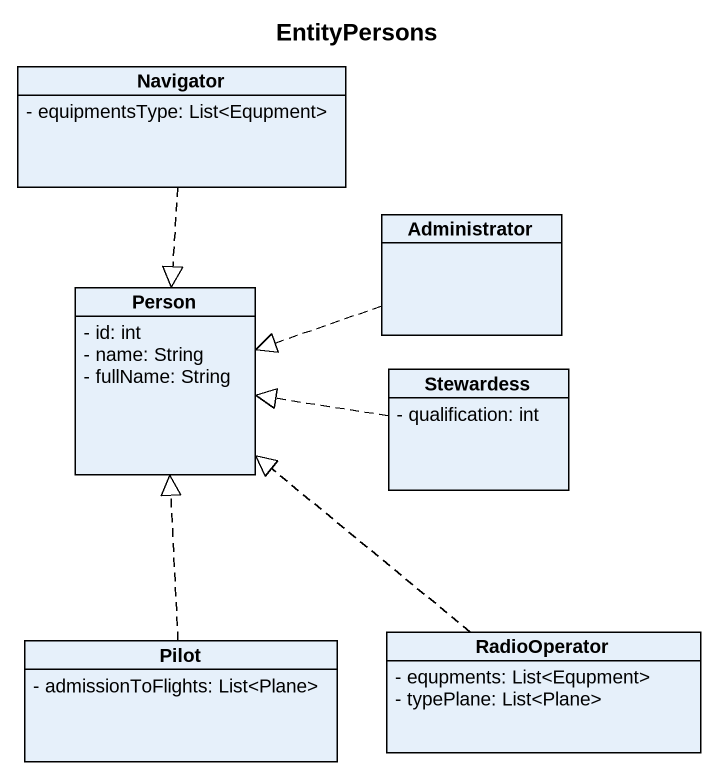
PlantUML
@startuml
title EntityPersons
hide circle
hide empty members
skinparam classAttributeIconSize 0
class Navigator {
  - equipmentsType: List<Equpment>
}
class Administrator
class "Person" as Person_ {
  - id: int
  - name: String
  - fullName: String
}
class Stewardess {
  - qualification: int
}
class Pilot {
  - admissionToFlights: List<Plane>
}
class RadioOperator {
  - equpments: List<Equpment>
  - typePlane: List<Plane>
}
Navigator ..|> Person_
Administrator .left.|> Person_
Stewardess .left.|> Person_
Pilot .up.|> Person_
RadioOperator .up.|> Person_
@enduml
